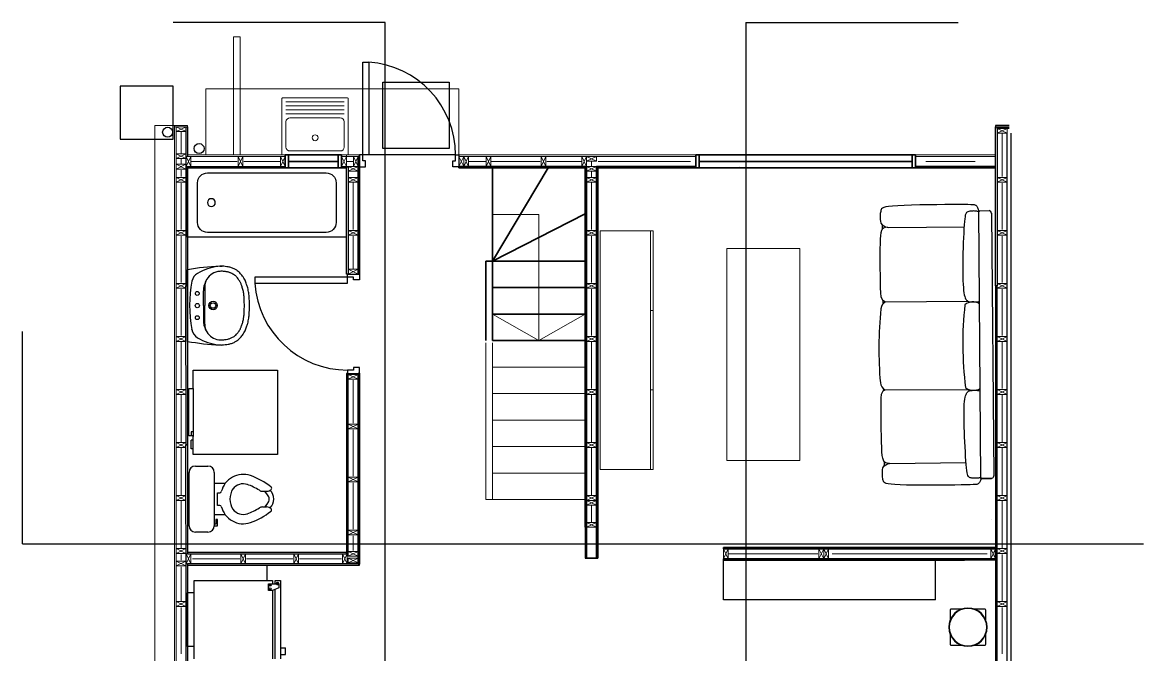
# Model space of a CAD drawing. Header units: millimetres. Extents: x 2289.8 to 2339.2, y 1976.9 to 1997.5.
# Drawn here: x 2308.7 to 2317.16, y 1981.36 to 1986.13 of the extents above; entities that cross this region are included whole.
import ezdxf

# ---------------------------------------------------------------- set-up
doc = ezdxf.new("R2010")
doc.units = ezdxf.units.MM
doc.linetypes.add('CENTER', pattern=[2, 1.25, -0.25, 0.25, -0.25])
for name, color, linetype, lineweight in [('A-ANNO-NOTE', 7, 'Continuous', 35), ('A-DETL-MBND', 3, 'Continuous', 18), ('A-DETL-MCUT', 4, 'Continuous', 25), ('A-DOOR-FULL', 4, 'Continuous', 25), ('A-ELEV-IDEN', 3, 'Continuous', 18), ('A-ELEV-MBE1', 7, 'Continuous', 35), ('A-ELEV-MBE2', 4, 'Continuous', 25), ('A-FURN', 8, 'Continuous', 18), ('A-SECT-MCUT', 7, 'Continuous', 35), ('A-WALL-PATT', 8, 'Continuous', 18), ('A-WALL-STUD', 3, 'Continuous', 18), ('arredi', 175, 'Continuous', 20)]:
    doc.layers.add(name, color=color, linetype=linetype, lineweight=lineweight)
for name, color, linetype in [('arredi_cucina', 252, 'Continuous'), ('Arredo', 7, 'Continuous'), ('lavatrice', 251, 'Continuous'), ('OR-SN', 7, 'Continuous'), ('SANIT', 175, 'Continuous'), ('SEZIONI', 102, 'Continuous'), ('sezioni piano terra', 21, 'Continuous')]:
    doc.layers.add(name, color=color, linetype=linetype)
doc.layers.add('IKE140040-T1', color=7, linetype='Continuous', true_color=0xf9f5dc)
doc.layers.add('IKE140040-T2', color=7, linetype='Continuous', true_color=0x959595)
doc.styles.add('ARCH', font='txt')

# ---------------------------------------------------------------- blocks, each defined once
blk = doc.blocks.new('15PTOI06')
for p, q in [((0, -8.5), (0, 8.5)), ((2, 10.5), (6, 10.5)), ((8, 8.5), (8, -8.5)), ((11.5, 5), (8, 5)), ((9, 2), (9.765178, 2)), ((9, -2), (9, 2)), ((23.431562, 2.5), (24.727861, 2.5)), ((24.931034, 1.327586), (24.062054, 2.5)), ((9.765178, -2), (9, -2)), ((23.431562, -2.5), (24.690476, -2.5)), ((24.931034, -1.327586), (24.062054, -2.5)), ((11.5, -5), (8, -5)), ((9, -6.5), (8.5, -6.5)), ((8.5, -6.5), (8.5, -8)), ((9, -8.5), (9, -6.5)), ((6, -10.5), (2, -10.5)), ((8.5, -8), (8, -8)), ((8, -8.5), (9, -8.5))]:
    blk.add_line(p, q)
for centre, radius, start, end in [((2, 8.5), 2, 90, 180), ((6, 8.5), 2, 0, 90), ((17.25, 0.65), 7.210062, 71.816347, 166.116636), ((12, -13.75), 22.534695, 51.265418, 70.559965), ((17.25, 0.65), 4.210062, 71.816347, 142.891702), ((12, -13.75), 19.534695, 57.937508, 70.559965), ((25.787408, 3.438228), 0.5, 314.939898, 51.265418), ((9.765178, 2.5), 0.5, 270, 346.116636), ((19.118098, 0), 6.118098, 147.797266, 212.202734), ((23.431562, 4.5), 2, 237.937508, 270), ((24.727861, 4.5), 2, 270, 314.939898), ((23.666667, 0), 1.833333, 313.602819, 46.397181), ((23.166667, 0), 3.833333, 313.602819, 46.397181), ((9.765178, -2.5), 0.5, 13.883364, 90), ((17.25, -0.65), 7.210062, 193.883364, 288.183653), ((17.25, -0.65), 4.210062, 217.108298, 288.183653), ((12, 13.75), 19.534695, 289.440035, 302.062492), ((23.431562, -4.5), 2, 90, 122.062492), ((24.690476, -4.5), 2, 44.162471, 90), ((25.766527, -3.454957), 0.5, 308.665009, 44.162471), ((12, 13.75), 22.534695, 289.440035, 308.665009), ((2, -8.5), 2, 180, 270), ((6, -8.5), 2, 270, 0)]:
    blk.add_arc(centre, radius, start, end)
at = {"style": 'ARCH'}
for tag, p, flags in [('ITEM', (0, -19.5), 3), ('ROOM_NUMBER', (0, -28.5), 1)]:
    blk.add_attdef(tag, p, '', height=6, dxfattribs=dict(at, flags=flags))
blk = doc.blocks.new('GARDAS4')
at = {"color": 7}
for p, q in [((-0.295, -0.005), (0.295, -0.004999)), ((-0.152201, -0.147001), (0, -0.147001)), ((0, -0.135001), (-0.12296, -0.135001)), ((0, -0.135001), (0.122961, -0.135001)), ((0.152202, -0.147001), (0, -0.147001)), ((-0.325, -0.270001), (-0.325005, -0.271668)), ((0.282628, -0.293776), (0.281999, -0.269737)), ((0.325, -0.270001), (0.32506, -0.289386)), ((-0.32506, -0.289364), (-0.32506, -0.289386))]:
    blk.add_line(p, q, dxfattribs=at)
for points in [[(-0.325, -0.270001, 0.008369), (-0.325278, -0.28406, 0.022086), (-0.32506, -0.289386, 0.020366), (-0.318607, -0.340333, 0.038106), (-0.312, -0.367001, 0.019209), (-0.306278, -0.382319, 0.023244), (-0.300492, -0.394534, 0.033606), (-0.287579, -0.415314, 0.042546), (-0.275, -0.430001, 0.013962), (-0.263181, -0.441002, 0.013132), (-0.25, -0.452001, 0.011277), (-0.236099, -0.462493, 0.014658), (-0.225, -0.470001, 0.03774), (-0.208653, -0.478719, 0.019306), (-0.175, -0.492001, 0.016072), (-0.147195, -0.500759, 0.020549), (-0.125, -0.506001, 0.025272), (-0.083561, -0.511853, 0.018029), (-0.025, -0.515001, 0.004412), (0, -0.515221, 0.004412), (0.025, -0.515001, 0.018029), (0.083561, -0.511853, 0.025272), (0.125, -0.506001, 0.020549), (0.147195, -0.500759, 0.016072), (0.175, -0.492001, 0.019306), (0.208653, -0.478719, 0.03774), (0.225, -0.470001, 0.014658), (0.2361, -0.462493, 0.011277), (0.25, -0.452001, 0.013132), (0.263181, -0.441002, 0.013962), (0.275, -0.430001, 0.042546), (0.287587, -0.415306, 0.033639), (0.300493, -0.394534, 0.023211), (0.306323, -0.382224, 0.019455), (0.312, -0.367001, 0.037722), (0.318436, -0.341, 0.019629), (0.325, -0.290001, 0.02219), (0.325246, -0.28446, 0.008507), (0.325, -0.27)], [(-0.281998, -0.269737, 0.020865), (-0.282472, -0.294828, 0.028997), (-0.281013, -0.312834, 0.00357), (-0.278005, -0.333299, 0.021054), (-0.277324, -0.336741, 0.034401), (-0.273427, -0.349075, 0.02016), (-0.264531, -0.369256, 0.016622), (-0.256813, -0.38377, 0.027743), (-0.251435, -0.392026, 0.033205), (-0.242849, -0.402234, 0.025549), (-0.230218, -0.414096, 0.012194), (-0.218637, -0.423434, 0.017693), (-0.210284, -0.429382, 0.017573), (-0.196578, -0.437753, 0.026055), (-0.186873, -0.442573, 0.00897), (-0.177571, -0.446408, 0.008422), (-0.167527, -0.450145, 0.007267), (-0.152331, -0.455262, 0.008165), (-0.138673, -0.459397, 0.012507), (-0.122289, -0.463626, 0.015115), (-0.108559, -0.466372, 0.008456), (-0.094586, -0.468488, 0.010855), (-0.083645, -0.469714, 0.003365), (-0.06823, -0.470999, 0.0066), (-0.06036, -0.471498, 0.001256), (-0.046541, -0.472155, 0.001659), (-0.036074, -0.472592, 0.00094), (-0.031023, -0.472776, 0.000638), (-0.023582, -0.473025, 0.00802), (0, -0.473403, 0.00802), (0.023582, -0.473025, 0.000638), (0.031024, -0.472776, 0.00094), (0.036074, -0.472592, 0.001659), (0.045501, -0.472199, 0.001052), (0.06036, -0.471498, 0.006804), (0.067281, -0.471062, 0.002873), (0.083646, -0.469714, 0.014633), (0.099703, -0.467823, 0.013827), (0.116555, -0.464859, 0.014302), (0.131759, -0.461292, 0.011757), (0.150002, -0.455997, 0.005651), (0.161765, -0.452134, 0.005695), (0.173347, -0.448037, 0.013254), (0.184105, -0.443767, 0.013788), (0.19421, -0.439108, 0.030435), (0.201599, -0.434873, 0.011762), (0.219712, -0.422354, 0.019328), (0.236356, -0.40925, 0.038039), (0.244004, -0.401659, 0.031954), (0.250748, -0.392774, 0.01913), (0.260433, -0.376873, 0.008921), (0.267682, -0.363314, 0.017685), (0.270971, -0.356288, 0.023958), (0.275214, -0.344824, 0.029115), (0.277688, -0.335072, 0.010429), (0.279638, -0.323664, 0.011056), (0.281013, -0.312834, 0.003678), (0.281172, -0.311198, 0.000554), (0.282136, -0.30033, 0.02295), (0.282669, -0.287459, 0.016667), (0.281999, -0.269737)]]:
    blk.add_lwpolyline(points, format="xyb", dxfattribs=at)
for centre, radius in [((-0.1, -0.085), 0.016), ((0, -0.085), 0.0175), ((0.1, -0.085), 0.016), ((0, -0.215), 0.035), ((0, -0.215), 0.0225)]:
    blk.add_circle(centre, radius, dxfattribs=at)
for centre, radius, start, end in [((1.672884, -0.361978), 2, 169.718214, 177.364097), ((0.143877, -0.323251), 0.472481, 150.120581, 172.548759), ((-0.179093, -0.13769), 0.1, 100.103345, 150.120584), ((-0.345746, 0.797578), 0.85, 280.103057, 280.50694), ((-0.000346, -1.121566), 1.1, 79.413077, 100.279353), ((0.179093, -0.13769), 0.1, 29.879418, 76.902587), ((-0.143876, -0.323251), 0.472481, 8.500137, 29.879421), ((-1.672884, -0.361978), 2, 2.635905, 10.281788), ((-0.152201, -0.277001), 0.13, 119.631749, 173.654639), ((-0.114671, -0.324425), 0.19, 97.941313, 122.399413), ((-0.152201, -0.277001), 0.13, 90.000001, 119.631749), ((-0.12296, -0.265001), 0.13, 90.000001, 97.941316), ((0.122961, -0.265001), 0.13, 82.058686, 90.000001), ((0.114672, -0.324425), 0.19, 57.600589, 82.05869), ((0.152202, -0.277001), 0.13, 60.368253, 90.000001), ((0.152202, -0.277001), 0.13, 3.20319, 60.368253), ((-0.002535, -0.287947), 0.280016, 174.813416, 181.950575), ((-0.152201, -0.277001), 0.13, 173.654639, 176.796812)]:
    blk.add_arc(centre, radius, start, end, dxfattribs=at)
blk = doc.blocks.new('SN15')
at = {"layer": 'OR-SN'}
blk.add_lwpolyline([(-1.6, 0), (-1.6, -0.7), (0, -0.7), (0, 0)], close=True, dxfattribs=at)
blk.add_lwpolyline([(-0.1, -0.15, 0.414214), (-0.2, -0.05), (-1.4, -0.05, 0.414214), (-1.5, -0.15), (-1.5, -0.55, 0.414214), (-1.4, -0.65), (-0.2, -0.65, 0.414214), (-0.1, -0.55)], format="xyb", close=True, dxfattribs=at)
blk.add_circle((-0.24, -0.35), 0.04, dxfattribs=at)
blk = doc.blocks.new('A$C575A698E')
at = {"color": 7}
for p, q in [((-93.32, 33.13), (-93.41, 89.99)), ((-37.41, 30.15), (-37.41, 92.18)), ((28.98, 29.28), (29.29, 92.5)), ((84.64, 32.14), (84.47, 89.99)), ((-95.51, 28.14), (-92.02, 28.14)), ((-38.59, 28.14), (-35.67, 28.14)), ((28.15, 28.14), (29.65, 28.14)), ((83.07, 28.14), (86.56, 28.14))]:
    blk.add_line(p, q, dxfattribs=at)
for points in [[(-103.32, 110.7, 0.351951), (-105.5, 109.06)], [(94.38, 110.7, -0.351951), (96.56, 109.06)]]:
    blk.add_lwpolyline(points, format="xyb", dxfattribs=at)
for points in [[(-103.46, 110.7), (94.51, 110.7)], [(96.56, 109.06), (96.56, 101.09), (-105.5, 101.09)], [(-105.5, 101.87), (-105.5, 109.06)], [(96.56, 101.87), (96.56, 109.06)], [(-105.5, 101.09), (-106.29, 100.87), (-106.97, 100.64), (-107.56, 100.42), (-108.05, 100.2), (-108.47, 99.97), (-108.82, 99.74), (-109.11, 99.5), (-109.36, 99.26), (-109.56, 98.98), (-109.73, 98.57), (-109.87, 97.9), (-109.98, 96.83), (-110.07, 95.25), (-110.14, 93.02), (-110.2, 90.01), (-110.24, 86.11), (-110.27, 81.24), (-110.28, 75.6), (-110.28, 69.45), (-110.25, 63.05), (-110.19, 56.65), (-110.1, 50.51), (-109.97, 44.89), (-109.79, 40.05), (-109.56, 36.17), (-109.28, 33.21), (-108.95, 31.03), (-108.55, 29.49), (-108.1, 28.48), (-107.58, 27.87), (-106.99, 27.53), (-106.33, 27.32), (-105.61, 27.15), (-104.8, 27), (-103.92, 26.87), (-102.96, 26.78), (-101.91, 26.73), (-100.76, 26.73), (-99.53, 26.78), (-98.2, 26.9), (-96.78, 27.2), (-95.34, 28.26), (-93.95, 30.79), (-93.32, 33.13)], [(-104.65, 101.09), (-104.67, 101.06), (-104.72, 100.95), (-104.79, 100.78), (-104.88, 100.52), (-104.98, 100.19), (-105.08, 99.79), (-105.17, 99.3), (-105.24, 98.72), (-105.29, 98.07), (-105.31, 97.35), (-105.3, 96.59), (-105.27, 95.81), (-105.2, 95.04), (-105.1, 94.29), (-104.97, 93.59), (-104.8, 92.97), (-104.59, 92.43), (-104.28, 91.98), (-103.82, 91.6), (-103.16, 91.27), (-102.24, 90.99), (-101, 90.75), (-99.39, 90.52), (-97.36, 90.31), (-94.86, 90.1), (-91.96, 89.89), (-88.72, 89.68), (-85.21, 89.48), (-81.51, 89.3), (-77.69, 89.14), (-73.82, 88.99), (-69.97, 88.88), (-66.22, 88.79), (-62.59, 88.73), (-59.13, 88.71), (-55.86, 88.73), (-52.82, 88.78), (-50.04, 88.88), (-47.56, 89.02), (-45.4, 89.21), (-43.59, 89.45), (-42.1, 89.72), (-40.89, 90.03), (-39.93, 90.36), (-39.18, 90.7), (-38.61, 91.05), (-38.16, 91.39), (-37.82, 91.71), (-37.54, 92.01), (-37.32, 92.31), (-37.14, 92.62), (-37, 92.95), (-36.89, 93.34), (-36.82, 93.79), (-36.76, 94.32), (-36.72, 94.95), (-36.69, 95.7), (-36.67, 96.52), (-36.68, 97.4), (-36.71, 98.27), (-36.77, 99.11), (-36.88, 99.88), (-37.03, 100.54), (-37.23, 101.05)], [(95.71, 101.09), (95.73, 101.06), (95.78, 100.95), (95.85, 100.78), (95.94, 100.52), (96.04, 100.19), (96.13, 99.79), (96.22, 99.3), (96.29, 98.72), (96.34, 98.07), (96.36, 97.35), (96.36, 96.59), (96.32, 95.81), (96.26, 95.04), (96.16, 94.29), (96.03, 93.59), (95.86, 92.97), (95.64, 92.43), (95.33, 91.98), (94.88, 91.6), (94.21, 91.27), (93.29, 90.99), (92.06, 90.75), (90.45, 90.52), (88.41, 90.31), (85.92, 90.1), (83.02, 89.89), (79.79, 89.68), (76.31, 89.48), (72.65, 89.3), (68.9, 89.14), (65.12, 88.99), (61.4, 88.88), (57.8, 88.79), (54.35, 88.73), (51.08, 88.71), (48.02, 88.73), (45.19, 88.78), (42.6, 88.88), (40.3, 89.02), (38.29, 89.21), (36.6, 89.45), (35.2, 89.72), (34.06, 90.03), (33.15, 90.36), (32.43, 90.7), (31.86, 91.05), (31.43, 91.39), (31.08, 91.71), (30.81, 92.01), (30.58, 92.31), (30.4, 92.62), (30.26, 92.95), (30.16, 93.34), (30.08, 93.79), (30.02, 94.32), (29.98, 94.95), (29.95, 95.7), (29.94, 96.52), (29.94, 97.4), (29.97, 98.27), (30.04, 99.11), (30.14, 99.88), (30.29, 100.54), (30.49, 101.05)], [(96.56, 101.09), (97.35, 100.87), (98.03, 100.64), (98.61, 100.42), (99.11, 100.2), (99.53, 99.97), (99.88, 99.74), (100.17, 99.5), (100.41, 99.26), (100.62, 98.98), (100.79, 98.57), (100.93, 97.9), (101.04, 96.83), (101.13, 95.25), (101.2, 93.02), (101.25, 90.01), (101.29, 86.11), (101.32, 81.24), (101.34, 75.6), (101.33, 69.45), (101.31, 63.05), (101.25, 56.65), (101.16, 50.51), (101.03, 44.89), (100.85, 40.05), (100.62, 36.17), (100.34, 33.21), (100, 31.03), (99.61, 29.49), (99.15, 28.48), (98.63, 27.87), (98.05, 27.53), (97.39, 27.32), (96.66, 27.15), (95.86, 27), (94.98, 26.87), (94.01, 26.78), (92.96, 26.73), (91.82, 26.73), (90.59, 26.78), (89.25, 26.9), (87.83, 27.2), (86.39, 28.26), (85, 30.79), (84.64, 32.14)], [(-93.58, 32.14), (-93.4, 30.51), (-92.97, 29.24), (-92.24, 28.28), (-91.12, 27.57), (-89.55, 27.09), (-87.45, 26.76), (-84.75, 26.56), (-81.37, 26.44), (-77.29, 26.34), (-72.65, 26.28), (-67.66, 26.24), (-62.51, 26.22), (-57.39, 26.24), (-52.5, 26.28), (-48.04, 26.34), (-44.19, 26.44), (-41.11, 26.7), (-38.77, 27.84), (-37.41, 30.15)], [(84.64, 32.14), (84.45, 30.51), (84.03, 29.24), (83.29, 28.28), (82.18, 27.57), (80.6, 27.09), (78.5, 26.76), (75.8, 26.56), (72.42, 26.44), (68.34, 26.34), (63.71, 26.28), (58.72, 26.24), (53.57, 26.22), (48.45, 26.24), (43.56, 26.28), (39.09, 26.34), (35.25, 26.44), (32.17, 26.7), (29.82, 27.84), (28.98, 29.28)]]:
    blk.add_lwpolyline(points, dxfattribs=at)
for centre, radius, start, end in [((-104.62, 101.98), 0.889, 187.3549, 267.89221), ((95.67, 101.98), 0.889, 272.10779, 352.6451), ((-26.9, 96.1), 9.81, 149.39225, 218.05747), ((20.17, 96.1), 9.81, 321.94253, 30.60775), ((-3.37, 355.74), 267.51, 263.28962, 276.71038), ((-31.26, 33.72), 7.11, 210.19066, 262.55917), ((0.41, 325.75), 300.86, 263.77992, 274.44883), ((22.83, 32.86), 7.11, 277.44083, 329.80934)]:
    blk.add_arc(centre, radius, start, end, dxfattribs=at)

msp = doc.modelspace()

# ---------------------------------------------------------------- linework, layer by layer
for p, q in [((2313.9915, 1981.7711), (2313.9915, 1982.0711)), ((2315.5915, 1981.7711), (2315.5915, 1982.0712)), ((2316.0442, 1982.0711), (2316.0442, 1981.7711)), ((2315.5915, 1981.7711), (2313.9915, 1981.7711))]:
    msp.add_line(p, q)
at = {"layer": 'A-ANNO-NOTE'}
for p, q in [((2313.8094, 1985.1275), (2315.4155, 1985.1275)), ((2313.0342, 1985.0415), (2313.7845, 1985.0415)), ((2313.0342, 1985.0314), (2313.7833, 1985.0301)), ((2313.4568, 1985.0415), (2313.7833, 1985.0415)), ((2314.1097, 1985.0415), (2314.1097, 1985.0415)), ((2315.4405, 1985.0295), (2316.0442, 1985.0295)), ((2315.4412, 1985.0415), (2316.0442, 1985.0415)), ((2316.0442, 1982.0711), (2316.0442, 1982.1663)), ((2312.949, 1982.0868), (2313.0442, 1982.0868)), ((2316.0442, 1982.0711), (2316.0442, 1982.0711)), ((2316.0442, 1982.0711), (2316.0442, 1982.0711))]:
    msp.add_line(p, q, dxfattribs=at)
at = {"layer": 'A-DETL-MBND'}
for p, q in [((2309.8513, 1985.3395), (2309.8513, 1985.3505)), ((2315.4405, 1985.1275), (2316.0442, 1985.1275)), ((2315.4405, 1985.1165), (2316.0442, 1985.1165))]:
    msp.add_line(p, q, dxfattribs=at)
for points in [[(2309.8513, 1985.3505), (2309.9492, 1985.3505), (2309.9492, 1985.3395), (2309.8513, 1985.3395)], [(2309.8513, 1981.7395), (2309.8513, 1985.3395), (2309.8623, 1985.3395), (2309.8623, 1981.7395)], [(2310.6863, 1985.1165), (2309.9492, 1985.1165), (2309.9492, 1985.1275), (2310.6863, 1985.1275)], [(2311.1113, 1985.1275), (2311.1492, 1985.1275), (2311.1492, 1985.1165), (2311.1113, 1985.1165)], [(2311.2463, 1985.1275), (2311.2463, 1985.1165), (2311.1492, 1985.1165), (2311.1492, 1985.1275), (2311.2463, 1985.1275)], [(2309.8623, 1981.7645), (2309.8623, 1977.8395), (2309.8513, 1977.8395), (2309.8513, 1981.7395)]]:
    msp.add_lwpolyline(points, dxfattribs=at)
msp.add_lwpolyline([(2313.7844, 1985.1275), (2313.7844, 1985.1165), (2311.9963, 1985.1165), (2311.9963, 1985.1275)], close=True, dxfattribs=at)
at = {"layer": 'A-DETL-MCUT'}
for p, q in [((2309.9373, 1981.7395), (2309.9372, 1982.9395)), ((2309.9372, 1982.9395), (2309.9492, 1982.9395)), ((2309.9492, 1982.9395), (2309.9492, 1982.1175)), ((2309.9492, 1982.0425), (2309.9492, 1980.8895))]:
    msp.add_line(p, q, dxfattribs=at)
for points in [[(2309.9492, 1985.0366), (2309.9493, 1984.1395), (2309.9373, 1984.1395), (2309.9373, 1985.3395), (2309.9492, 1985.3395), (2309.9492, 1985.1165)], [(2316.1463, 1985.3506), (2316.0442, 1985.3506), (2316.0442, 1985.3396), (2316.1463, 1985.3396)], [(2316.1463, 1985.3275), (2316.0562, 1985.3275), (2316.0562, 1985.3395), (2316.1463, 1985.3395)], [(2310.6863, 1985.0295), (2309.9492, 1985.0295), (2309.9492, 1985.0415), (2310.6863, 1985.0415)], [(2311.1113, 1985.0415), (2311.1492, 1985.0415), (2311.1492, 1985.0295), (2311.1113, 1985.0295)], [(2309.9492, 1980.8895), (2309.9492, 1980.5395), (2309.9373, 1980.5395), (2309.9373, 1981.7645)]]:
    msp.add_lwpolyline(points, dxfattribs=at)
for points in [[(2316.0442, 1984.1395), (2316.0442, 1985.3395), (2316.0562, 1985.3395), (2316.0562, 1984.1395)], [(2311.1613, 1985.0415), (2311.1613, 1984.2295), (2311.1492, 1984.2295), (2311.1492, 1985.0415)], [(2309.9373, 1982.9395), (2309.9372, 1984.1395), (2309.9492, 1984.1395), (2309.9492, 1982.9395)], [(2316.0562, 1982.9395), (2316.0562, 1984.1395), (2316.0442, 1984.1395), (2316.0442, 1982.9395)], [(2311.1613, 1983.4795), (2311.147, 1983.4795), (2311.147, 1982.1175), (2311.1613, 1982.1175)], [(2316.0562, 1981.7395), (2316.0562, 1982.9395), (2316.0442, 1982.9395), (2316.0442, 1981.7395)], [(2311.147, 1982.1175), (2311.147, 1982.1295), (2309.9492, 1982.1295), (2309.9492, 1982.1175)], [(2311.2462, 1982.0325), (2311.2462, 1982.0425), (2309.9492, 1982.0425), (2309.9492, 1982.0325)], [(2316.0562, 1980.5395), (2316.0562, 1981.7395), (2316.0442, 1981.7395), (2316.0442, 1980.5395)]]:
    msp.add_lwpolyline(points, close=True, dxfattribs=at)
at = {"layer": 'A-DOOR-FULL'}
for points in [[(2311.3163, 1985.8275), (2311.3163, 1985.1275), (2311.2713, 1985.1275), (2311.2713, 1985.8275), (2311.3163, 1985.8275)], [(2311.2713, 1985.1275), (2311.2463, 1985.1275), (2311.2463, 1985.0375), (2311.2913, 1985.0375), (2311.2913, 1985.0825), (2311.2713, 1985.0825), (2311.2713, 1985.1275)], [(2311.9713, 1985.1275), (2311.9963, 1985.1275), (2311.9963, 1985.0375), (2311.9513, 1985.0375), (2311.9513, 1985.0825), (2311.9713, 1985.0825), (2311.9713, 1985.1275)]]:
    msp.add_lwpolyline(points, dxfattribs=at)
at = {"layer": 'A-DOOR-FULL', "linetype": 'CENTER'}
for points in [[(2310.4563, 1984.1595), (2311.1563, 1984.1595), (2311.1563, 1984.2045), (2310.4563, 1984.2045), (2310.4563, 1984.1595)], [(2311.1563, 1984.2045), (2311.1563, 1984.2295), (2311.2463, 1984.2295), (2311.2463, 1984.1845), (2311.2013, 1984.1845), (2311.2013, 1984.2045), (2311.1563, 1984.2045)], [(2311.1563, 1983.5045), (2311.1563, 1983.4795), (2311.2463, 1983.4795), (2311.2463, 1983.5245), (2311.2013, 1983.5245), (2311.2013, 1983.5045), (2311.1563, 1983.5045)]]:
    msp.add_lwpolyline(points, dxfattribs=at)
for centre, start, end in [((2311.2686, 1985.1264), 0.08643, 86.10934), ((2311.1573, 1984.2072), 183.89066, 269.91357)]:
    msp.add_arc(centre, 0.7027, start, end, dxfattribs=at)
at = {"layer": 'A-ELEV-IDEN'}
for p, q in [((2312.1992, 1983.7104), (2312.1992, 1982.5275)), ((2312.2492, 1983.7097), (2312.2492, 1982.5275)), ((2312.2492, 1982.7275), (2312.9492, 1982.7275)), ((2312.1992, 1982.5275), (2312.9492, 1982.5275))]:
    msp.add_line(p, q, dxfattribs=at)
for points in [[(2310.2949, 1985.1275), (2310.2949, 1986.0181), (2310.3449, 1986.0181), (2310.3449, 1985.1275)], [(2311.9963, 1985.1275), (2311.9963, 1985.6275), (2310.0878, 1985.6275), (2310.0878, 1985.1275)], [(2309.8513, 1985.3505), (2309.7032, 1985.3505), (2309.7032, 1977.8285), (2309.8513, 1977.8285)], [(2312.5992, 1983.7275), (2312.5992, 1984.6775), (2312.2492, 1984.6795)], [(2312.9492, 1983.9275), (2312.5992, 1983.7275), (2312.2492, 1983.9275)], [(2312.2492, 1983.5275), (2312.9492, 1983.5275)], [(2312.2492, 1983.3275), (2312.9492, 1983.3275)], [(2312.2492, 1983.1275), (2312.9492, 1983.1275)], [(2312.2492, 1982.9275), (2312.9492, 1982.9275)]]:
    msp.add_lwpolyline(points, dxfattribs=at)
at = {"layer": 'A-ELEV-MBE1'}
for p, q in [((2310.7113, 1985.1275), (2311.0863, 1985.1275)), ((2310.7113, 1985.0785), (2311.0863, 1985.0785)), ((2310.7113, 1985.0295), (2311.0863, 1985.0295)), ((2313.8094, 1985.0785), (2315.4155, 1985.0785)), ((2313.8095, 1985.0295), (2315.4405, 1985.0295)), ((2312.1992, 1984.3275), (2312.1992, 1983.7275)), ((2312.2492, 1984.3275), (2312.2492, 1983.7275))]:
    msp.add_line(p, q, dxfattribs=at)
for points in [[(2310.6863, 1985.1275), (2310.7113, 1985.1275), (2310.7113, 1985.0295), (2310.6863, 1985.0295)], [(2311.0863, 1985.1275), (2311.1113, 1985.1275), (2311.1113, 1985.0295), (2311.0863, 1985.0295)], [(2313.7844, 1985.1275), (2313.8094, 1985.1275), (2313.8095, 1985.0295), (2313.7845, 1985.0295)], [(2315.4155, 1985.1275), (2315.4405, 1985.1275), (2315.4405, 1985.0295), (2315.4155, 1985.0295)]]:
    msp.add_lwpolyline(points, close=True, dxfattribs=at)
for points in [[(2312.2492, 1984.3275), (2312.2492, 1985.0315)], [(2312.2492, 1984.3275), (2312.6686, 1985.0315)], [(2312.2492, 1984.3275), (2312.9492, 1984.6827)], [(2312.2492, 1984.3275), (2312.1992, 1984.3275)], [(2312.2492, 1984.3275), (2312.9492, 1984.3275)], [(2312.2492, 1984.1275), (2312.9492, 1984.1275)], [(2312.2492, 1983.9275), (2312.9492, 1983.9275)], [(2312.2492, 1983.7275), (2312.9492, 1983.7275)]]:
    msp.add_lwpolyline(points, dxfattribs=at)
at = {"layer": 'A-ELEV-MBE2'}
for p, q in [((2316.1313, 1977.8875), (2316.1312, 1985.2915)), ((2316.1613, 1977.8875), (2316.1613, 1985.2915)), ((2316.1613, 1977.8875), (2316.1613, 1985.2915)), ((2311.9713, 1985.1275), (2311.2713, 1985.1275))]:
    msp.add_line(p, q, dxfattribs=at)
at = {"layer": 'A-ELEV-MBE2', "ltscale": 0.05}
msp.add_lwpolyline([(2309.4405, 1985.2478), (2309.8405, 1985.2478), (2309.8405, 1985.6478), (2309.4405, 1985.6478)], close=True, dxfattribs=at)
at = {"layer": 'A-ELEV-MBE2'}
msp.add_lwpolyline([(2311.4231, 1985.6775), (2311.9231, 1985.6775), (2311.9231, 1985.1775), (2311.4231, 1985.1775), (2311.4231, 1985.6775)], dxfattribs=at)
at = {"layer": 'A-ELEV-MBE2', "ltscale": 0.05}
for centre in [(2309.7985, 1985.2994), (2310.0361, 1985.176)]:
    msp.add_circle(centre, 0.0375, dxfattribs=at)
at = {"layer": 'A-FURN', "ltscale": 0.25}
for p, q in [((2310.6613, 1985.5525), (2310.6613, 1985.1325)), ((2311.1563, 1985.5575), (2310.6663, 1985.5575)), ((2311.1613, 1985.1325), (2311.1613, 1985.5525)), ((2311.1313, 1985.5275), (2310.6913, 1985.5275)), ((2311.1313, 1985.4975), (2310.6913, 1985.4975)), ((2311.1313, 1985.4675), (2310.6913, 1985.4675)), ((2311.1313, 1985.4375), (2310.6913, 1985.4375)), ((2310.6913, 1985.3775), (2310.6913, 1985.1875)), ((2311.1013, 1985.4075), (2310.7213, 1985.4075)), ((2311.1313, 1985.1875), (2311.1313, 1985.3775)), ((2310.6663, 1985.1275), (2311.1563, 1985.1275)), ((2310.7213, 1985.1575), (2311.1013, 1985.1575))]:
    msp.add_line(p, q, dxfattribs=at)
at = {"layer": 'A-FURN'}
for p, q in [((2312.9492, 1983.4195), (2312.949, 1982.0868)), ((2314.7115, 1982.0713), (2316.0442, 1982.0711)), ((2309.9492, 1981.4255), (2309.9492, 1980.8255))]:
    msp.add_line(p, q, dxfattribs=at)
at = {"layer": 'A-FURN', "ltscale": 0.25}
msp.add_circle((2310.9113, 1985.2575), 0.0224, dxfattribs=at)
for centre, radius, start, end in [((2310.6663, 1985.5525), 0.005, 90, 180), ((2311.1563, 1985.5525), 0.005, 0, 90), ((2310.7213, 1985.3775), 0.03, 90, 180), ((2311.1013, 1985.3775), 0.03, 0, 90), ((2310.6663, 1985.1325), 0.005, 180, 270), ((2310.7213, 1985.1875), 0.03, 180, 270), ((2311.1013, 1985.1875), 0.03, 270, 0), ((2311.1563, 1985.1325), 0.005, 270, 0)]:
    msp.add_arc(centre, radius, start, end, dxfattribs=at)
at = {"layer": 'A-SECT-MCUT'}
for points in [[(2311.2463, 1985.1165), (2311.2363, 1985.1165), (2311.2363, 1984.2295), (2311.2463, 1984.2295)], [(2311.9963, 1985.0415), (2312.9592, 1985.0415), (2312.9592, 1985.0315), (2311.9963, 1985.0315)], [(2312.9592, 1985.0315), (2312.9592, 1984.1395), (2312.9492, 1984.1395), (2312.9492, 1985.0315)], [(2313.0442, 1985.0415), (2313.0442, 1984.1395), (2313.0342, 1984.1395), (2313.0342, 1985.0415)], [(2312.9592, 1984.1395), (2312.9592, 1982.9395), (2312.9492, 1982.9395), (2312.9492, 1984.1395)], [(2313.0442, 1984.1395), (2313.0442, 1982.9395), (2313.0342, 1982.9395), (2313.0342, 1984.1395)], [(2311.2363, 1982.0425), (2311.2462, 1982.0425), (2311.2463, 1983.4795), (2311.2363, 1983.4795)], [(2313.9915, 1982.1663), (2315.1915, 1982.1663), (2315.1915, 1982.1563), (2313.9915, 1982.1563)], [(2313.9915, 1982.0813), (2315.1915, 1982.0813), (2315.1915, 1982.0713), (2313.9915, 1982.0713)]]:
    msp.add_lwpolyline(points, close=True, dxfattribs=at)
for points in [[(2312.9492, 1982.3195), (2312.9492, 1982.9395), (2312.9592, 1982.9395), (2312.9592, 1982.0868)], [(2313.0342, 1982.0868), (2313.0342, 1982.9395), (2313.0442, 1982.9395), (2313.0442, 1982.0868)], [(2316.0442, 1982.1563), (2315.1915, 1982.1563), (2315.1915, 1982.1663), (2316.0442, 1982.1663)], [(2315.8115, 1982.0713), (2315.1915, 1982.0713), (2315.1915, 1982.0813), (2316.0442, 1982.0813)]]:
    msp.add_lwpolyline(points, dxfattribs=at)
at = {"layer": 'A-WALL-PATT', "ltscale": 0.1}
for p, q in [((2309.8997, 1985.137), (2309.8997, 1985.3035)), ((2316.0937, 1985.2915), (2316.0938, 1984.9645)), ((2309.8997, 1985.057), (2309.8997, 1985.101)), ((2310.3242, 1985.079), (2309.9733, 1985.079)), ((2310.6503, 1985.079), (2310.3742, 1985.079)), ((2311.1473, 1985.079), (2311.2003, 1985.079)), ((2312.2013, 1985.079), (2312.0683, 1985.079)), ((2312.2373, 1985.079), (2312.6092, 1985.079)), ((2312.6592, 1985.079), (2312.9232, 1985.079)), ((2312.9967, 1985.0415), (2312.9967, 1985.0805)), ((2313.0458, 1985.079), (2313.742, 1985.079)), ((2315.5185, 1985.079), (2315.8905, 1985.079)), ((2309.8997, 1984.9645), (2309.8997, 1985.014)), ((2312.9967, 1985.0055), (2312.9967, 1984.9575)), ((2309.8997, 1984.5645), (2309.8997, 1984.9145)), ((2311.1988, 1984.5645), (2311.1988, 1984.9215)), ((2312.9967, 1984.9215), (2312.9967, 1984.5645)), ((2316.0938, 1984.9145), (2316.0938, 1984.5645)), ((2309.8997, 1984.1645), (2309.8997, 1984.5145)), ((2311.1988, 1984.2655), (2311.1988, 1984.5145)), ((2312.9967, 1984.5145), (2312.9967, 1984.1645)), ((2316.0938, 1984.5145), (2316.0937, 1984.1645)), ((2309.8997, 1983.7645), (2309.8997, 1984.1145)), ((2312.9967, 1984.1145), (2312.9967, 1983.7645)), ((2316.0937, 1984.1145), (2316.0937, 1983.7645)), ((2309.8997, 1983.3645), (2309.8997, 1983.7145)), ((2312.9967, 1983.7145), (2312.9967, 1983.3645)), ((2316.0937, 1983.7145), (2316.0937, 1983.3645)), ((2311.1988, 1983.1045), (2311.1988, 1983.4295)), ((2309.8997, 1982.9645), (2309.8997, 1983.3145)), ((2312.9967, 1983.3145), (2312.9967, 1982.9645)), ((2316.0937, 1983.3145), (2316.0937, 1982.9645)), ((2311.1988, 1982.7045), (2311.1988, 1983.0545)), ((2309.8997, 1982.5645), (2309.8997, 1982.9145)), ((2312.9967, 1982.9145), (2312.9967, 1982.5645)), ((2316.0937, 1982.9145), (2316.0937, 1982.5645)), ((2311.1988, 1982.3045), (2311.1988, 1982.6545)), ((2309.8997, 1982.1644), (2309.8997, 1982.5145)), ((2312.9967, 1982.4855), (2312.9967, 1982.3555)), ((2316.0937, 1982.5145), (2316.0937, 1982.1644)), ((2311.1988, 1982.1425), (2311.1988, 1982.2545)), ((2309.8997, 1982.1144), (2309.8997, 1982.071)), ((2309.9873, 1982.08), (2310.344, 1982.08)), ((2310.394, 1982.08), (2310.744, 1982.08)), ((2310.794, 1982.08), (2311.1113, 1982.08)), ((2314.0275, 1982.1188), (2314.7037, 1982.1188)), ((2314.8116, 1982.1188), (2315.9822, 1982.1188)), ((2316.0937, 1982.1144), (2316.0937, 1981.7645)), ((2309.8997, 1982.021), (2309.8997, 1981.7645)), ((2309.8997, 1981.7145), (2309.8997, 1981.3645)), ((2316.0938, 1981.7145), (2316.0937, 1981.3645))]:
    msp.add_line(p, q, dxfattribs=at)
at = {"layer": 'A-WALL-PATT'}
msp.add_line((2312.0963, 1985.079), (2312.1943, 1985.079), dxfattribs=at)
at = {"layer": 'A-WALL-STUD'}
for p, q in [((2309.9373, 1985.3395), (2309.8623, 1985.3035)), ((2309.8623, 1985.3395), (2309.9373, 1985.3035)), ((2316.1312, 1985.3275), (2316.0562, 1985.2915)), ((2316.0562, 1985.3275), (2316.1312, 1985.2915)), ((2309.9372, 1985.101), (2309.8622, 1985.137)), ((2309.8622, 1985.101), (2309.9372, 1985.137)), ((2309.9373, 1985.0415), (2309.9733, 1985.1165)), ((2309.9373, 1985.1165), (2309.9733, 1985.0415)), ((2310.3312, 1985.0415), (2310.3672, 1985.1165)), ((2310.3312, 1985.1165), (2310.3672, 1985.0415)), ((2310.6503, 1985.0415), (2310.6863, 1985.1165)), ((2310.6503, 1985.1165), (2310.6863, 1985.0415)), ((2311.1113, 1985.0415), (2311.1473, 1985.1165)), ((2311.1113, 1985.1165), (2311.1473, 1985.0415)), ((2311.2003, 1985.0415), (2311.2363, 1985.1165)), ((2311.2003, 1985.1165), (2311.2363, 1985.0415)), ((2311.9963, 1985.0415), (2312.0323, 1985.1165)), ((2311.9963, 1985.1165), (2312.0323, 1985.0415)), ((2312.0323, 1985.0415), (2312.0683, 1985.1165)), ((2312.0323, 1985.1165), (2312.0683, 1985.0415)), ((2312.2013, 1985.0415), (2312.2373, 1985.1165)), ((2312.2013, 1985.1165), (2312.2373, 1985.0415)), ((2312.6162, 1985.0415), (2312.6522, 1985.1165)), ((2312.6162, 1985.1165), (2312.6522, 1985.0415)), ((2312.9232, 1985.0415), (2312.9592, 1985.1165)), ((2312.9232, 1985.1165), (2312.9592, 1985.0415)), ((2312.9592, 1985.1165), (2313.0342, 1985.0805)), ((2313.0342, 1985.1165), (2312.9592, 1985.0805)), ((2309.9372, 1985.057), (2309.8622, 1985.021)), ((2309.8622, 1985.057), (2309.9372, 1985.021)), ((2311.1613, 1985.0415), (2311.2363, 1985.0055)), ((2311.2363, 1985.0415), (2311.1613, 1985.0055)), ((2312.9592, 1985.0415), (2313.0342, 1985.0055)), ((2313.0342, 1985.0415), (2312.9592, 1985.0055)), ((2309.9372, 1984.9575), (2309.8622, 1984.9215)), ((2309.8622, 1984.9575), (2309.9372, 1984.9215)), ((2311.1613, 1984.9575), (2311.2363, 1984.9215)), ((2311.2363, 1984.9575), (2311.1613, 1984.9215)), ((2313.0342, 1984.9575), (2312.9592, 1984.9215)), ((2312.9592, 1984.9575), (2313.0342, 1984.9215)), ((2316.1313, 1984.9575), (2316.0563, 1984.9215)), ((2316.0563, 1984.9575), (2316.1313, 1984.9215)), ((2309.9372, 1984.5575), (2309.8622, 1984.5215)), ((2309.8622, 1984.5575), (2309.9372, 1984.5215)), ((2311.1613, 1984.5575), (2311.2363, 1984.5215)), ((2311.2363, 1984.5575), (2311.1613, 1984.5215)), ((2313.0342, 1984.5575), (2312.9592, 1984.5215)), ((2312.9592, 1984.5575), (2313.0342, 1984.5215)), ((2316.1312, 1984.5575), (2316.0562, 1984.5215)), ((2316.0562, 1984.5575), (2316.1312, 1984.5215)), ((2316.1313, 1984.5575), (2316.0563, 1984.5215)), ((2316.0563, 1984.5575), (2316.1313, 1984.5215)), ((2311.1613, 1984.2655), (2311.2363, 1984.2295)), ((2311.2363, 1984.2655), (2311.1613, 1984.2295)), ((2309.9372, 1984.1575), (2309.8622, 1984.1215)), ((2309.8622, 1984.1575), (2309.9372, 1984.1215)), ((2313.0342, 1984.1575), (2312.9592, 1984.1215)), ((2312.9592, 1984.1575), (2313.0342, 1984.1215)), ((2316.1312, 1984.1575), (2316.0562, 1984.1215)), ((2316.0562, 1984.1575), (2316.1312, 1984.1215)), ((2309.9372, 1983.7575), (2309.8622, 1983.7215)), ((2309.8622, 1983.7575), (2309.9372, 1983.7215)), ((2313.0342, 1983.7575), (2312.9592, 1983.7215)), ((2312.9592, 1983.7575), (2313.0342, 1983.7215)), ((2316.0562, 1983.7575), (2316.1312, 1983.7215)), ((2316.1312, 1983.7575), (2316.0562, 1983.7215)), ((2311.1613, 1983.4725), (2311.2363, 1983.4365)), ((2311.2363, 1983.4725), (2311.1613, 1983.4365)), ((2309.9372, 1983.3575), (2309.8622, 1983.3215)), ((2309.8622, 1983.3575), (2309.9372, 1983.3215)), ((2313.0342, 1983.3575), (2312.9592, 1983.3215)), ((2312.9592, 1983.3575), (2313.0342, 1983.3215)), ((2316.1312, 1983.3575), (2316.0562, 1983.3215)), ((2316.0562, 1983.3575), (2316.1312, 1983.3215)), ((2311.1613, 1983.0975), (2311.2363, 1983.0615)), ((2311.2363, 1983.0975), (2311.1613, 1983.0615)), ((2309.9372, 1982.9215), (2309.8622, 1982.9575)), ((2309.8622, 1982.9215), (2309.9372, 1982.9575)), ((2313.0342, 1982.9215), (2312.9592, 1982.9575)), ((2312.9592, 1982.9215), (2313.0342, 1982.9575)), ((2316.1312, 1982.9215), (2316.0562, 1982.9575)), ((2316.0562, 1982.9215), (2316.1312, 1982.9575)), ((2316.0562, 1982.9215), (2316.1312, 1982.9575)), ((2316.1312, 1982.9215), (2316.0562, 1982.9575)), ((2311.1613, 1982.6975), (2311.2363, 1982.6615)), ((2311.2363, 1982.6975), (2311.1613, 1982.6615)), ((2309.9372, 1982.5215), (2309.8622, 1982.5575)), ((2309.8622, 1982.5215), (2309.9372, 1982.5575)), ((2313.0342, 1982.5215), (2312.9592, 1982.5575)), ((2312.9592, 1982.5215), (2313.0342, 1982.5575)), ((2313.0342, 1982.4855), (2312.9592, 1982.5215)), ((2312.9592, 1982.4855), (2313.0342, 1982.5215)), ((2316.1312, 1982.5215), (2316.0562, 1982.5575)), ((2316.0562, 1982.5215), (2316.1312, 1982.5575)), ((2316.0562, 1982.5215), (2316.1312, 1982.5575)), ((2316.1312, 1982.5215), (2316.0562, 1982.5575)), ((2313.0343, 1982.3195), (2312.9593, 1982.3555)), ((2312.9593, 1982.3195), (2313.0343, 1982.3555)), ((2311.1613, 1982.2975), (2311.2363, 1982.2615)), ((2311.2363, 1982.2975), (2311.1613, 1982.2615)), ((2309.9372, 1982.1214), (2309.8622, 1982.1574)), ((2309.8622, 1982.1214), (2309.9372, 1982.1574)), ((2314.0275, 1982.1563), (2313.9915, 1982.0813)), ((2314.0275, 1982.0813), (2313.9915, 1982.1563)), ((2314.7481, 1982.1563), (2314.7121, 1982.0813)), ((2314.7481, 1982.0813), (2314.7121, 1982.1563)), ((2314.7841, 1982.1563), (2314.7481, 1982.0813)), ((2314.7841, 1982.0813), (2314.7481, 1982.1563)), ((2316.0442, 1982.1564), (2316.0082, 1982.0814)), ((2316.0442, 1982.0814), (2316.0082, 1982.1564)), ((2316.0562, 1982.1214), (2316.1312, 1982.1574)), ((2316.1312, 1982.1214), (2316.0562, 1982.1574)), ((2309.9372, 1982.064), (2309.8622, 1982.028)), ((2309.8622, 1982.064), (2309.9372, 1982.028)), ((2309.9373, 1982.0425), (2309.9733, 1982.1175)), ((2309.9373, 1982.1175), (2309.9733, 1982.0425)), ((2310.351, 1982.0425), (2310.387, 1982.1175)), ((2310.351, 1982.1175), (2310.387, 1982.0425)), ((2310.751, 1982.0425), (2310.787, 1982.1175)), ((2310.751, 1982.1175), (2310.787, 1982.0425)), ((2311.1183, 1982.0425), (2311.1543, 1982.1175)), ((2311.1183, 1982.1175), (2311.1543, 1982.0425)), ((2311.1613, 1982.1355), (2311.2363, 1982.0995)), ((2311.2363, 1982.1355), (2311.1613, 1982.0995)), ((2311.1613, 1982.0855), (2311.2363, 1982.0495)), ((2311.2363, 1982.0855), (2311.1613, 1982.0495)), ((2309.9372, 1981.7575), (2309.8622, 1981.7215)), ((2309.8622, 1981.7575), (2309.9372, 1981.7215)), ((2316.0562, 1981.7575), (2316.1312, 1981.7215)), ((2316.1312, 1981.7575), (2316.0562, 1981.7215))]:
    msp.add_line(p, q, dxfattribs=at)
for points in [[(2309.9373, 1985.3395), (2309.8623, 1985.3395), (2309.8623, 1985.3035), (2309.9373, 1985.3035)], [(2316.1312, 1985.3275), (2316.0562, 1985.3275), (2316.0562, 1985.2915), (2316.1312, 1985.2915)], [(2309.9372, 1985.101), (2309.8622, 1985.101), (2309.8622, 1985.137), (2309.9372, 1985.137)], [(2309.9373, 1985.0415), (2309.9373, 1985.1165), (2309.9733, 1985.1165), (2309.9733, 1985.0415)], [(2310.3312, 1985.0415), (2310.3312, 1985.1165), (2310.3672, 1985.1165), (2310.3672, 1985.0415)], [(2310.6503, 1985.0415), (2310.6503, 1985.1165), (2310.6863, 1985.1165), (2310.6863, 1985.0415)], [(2311.1113, 1985.0415), (2311.1113, 1985.1165), (2311.1473, 1985.1165), (2311.1473, 1985.0415)], [(2311.2003, 1985.0415), (2311.2003, 1985.1165), (2311.2363, 1985.1165), (2311.2363, 1985.0415)], [(2311.9963, 1985.0415), (2311.9963, 1985.1165), (2312.0323, 1985.1165), (2312.0323, 1985.0415)], [(2312.0323, 1985.0415), (2312.0323, 1985.1165), (2312.0683, 1985.1165), (2312.0683, 1985.0415)], [(2312.2013, 1985.0415), (2312.2013, 1985.1165), (2312.2373, 1985.1165), (2312.2373, 1985.0415)], [(2312.6162, 1985.0415), (2312.6162, 1985.1165), (2312.6522, 1985.1165), (2312.6522, 1985.0415)], [(2312.9232, 1985.0415), (2312.9232, 1985.1165), (2312.9592, 1985.1165), (2312.9592, 1985.0415)], [(2312.9592, 1985.1165), (2313.0342, 1985.1165), (2313.0342, 1985.0805), (2312.9592, 1985.0805)], [(2309.9372, 1985.057), (2309.8622, 1985.057), (2309.8622, 1985.021), (2309.9372, 1985.021)], [(2311.1613, 1985.0415), (2311.2363, 1985.0415), (2311.2363, 1985.0055), (2311.1613, 1985.0055)], [(2312.9592, 1985.0415), (2313.0342, 1985.0415), (2313.0342, 1985.0055), (2312.9592, 1985.0055)], [(2309.9372, 1984.9575), (2309.8622, 1984.9575), (2309.8622, 1984.9215), (2309.9372, 1984.9215)], [(2311.1613, 1984.9575), (2311.2363, 1984.9575), (2311.2363, 1984.9215), (2311.1613, 1984.9215)], [(2313.0342, 1984.9575), (2312.9592, 1984.9575), (2312.9592, 1984.9215), (2313.0342, 1984.9215)], [(2316.1313, 1984.9575), (2316.0563, 1984.9575), (2316.0563, 1984.9215), (2316.1313, 1984.9215)], [(2309.9372, 1984.5575), (2309.8622, 1984.5575), (2309.8622, 1984.5215), (2309.9372, 1984.5215)], [(2311.1613, 1984.5575), (2311.2363, 1984.5575), (2311.2363, 1984.5215), (2311.1613, 1984.5215)], [(2313.0342, 1984.5575), (2312.9592, 1984.5575), (2312.9592, 1984.5215), (2313.0342, 1984.5215)], [(2316.1312, 1984.5575), (2316.0562, 1984.5575), (2316.0562, 1984.5215), (2316.1312, 1984.5215)], [(2316.1313, 1984.5575), (2316.0563, 1984.5575), (2316.0563, 1984.5215), (2316.1313, 1984.5215)], [(2311.1613, 1984.2655), (2311.2363, 1984.2655), (2311.2363, 1984.2295), (2311.1613, 1984.2295)], [(2309.9372, 1984.1575), (2309.8622, 1984.1575), (2309.8622, 1984.1215), (2309.9372, 1984.1215)], [(2313.0342, 1984.1575), (2312.9592, 1984.1575), (2312.9592, 1984.1215), (2313.0342, 1984.1215)], [(2316.1312, 1984.1575), (2316.0562, 1984.1575), (2316.0562, 1984.1215), (2316.1312, 1984.1215)], [(2309.9372, 1983.7575), (2309.8622, 1983.7575), (2309.8622, 1983.7215), (2309.9372, 1983.7215)], [(2313.0342, 1983.7575), (2312.9592, 1983.7575), (2312.9592, 1983.7215), (2313.0342, 1983.7215)], [(2316.0562, 1983.7575), (2316.1312, 1983.7575), (2316.1312, 1983.7215), (2316.0562, 1983.7215)], [(2311.1613, 1983.4725), (2311.2363, 1983.4725), (2311.2363, 1983.4365), (2311.1613, 1983.4365)], [(2309.9372, 1983.3575), (2309.8622, 1983.3575), (2309.8622, 1983.3215), (2309.9372, 1983.3215)], [(2313.0342, 1983.3575), (2312.9592, 1983.3575), (2312.9592, 1983.3215), (2313.0342, 1983.3215)], [(2316.1312, 1983.3575), (2316.0562, 1983.3575), (2316.0562, 1983.3215), (2316.1312, 1983.3215)], [(2311.1613, 1983.0975), (2311.2363, 1983.0975), (2311.2363, 1983.0615), (2311.1613, 1983.0615)], [(2309.9372, 1982.9215), (2309.8622, 1982.9215), (2309.8622, 1982.9575), (2309.9372, 1982.9575)], [(2313.0342, 1982.9215), (2312.9592, 1982.9215), (2312.9592, 1982.9575), (2313.0342, 1982.9575)], [(2316.1312, 1982.9215), (2316.0562, 1982.9215), (2316.0562, 1982.9575), (2316.1312, 1982.9575)], [(2316.0562, 1982.9215), (2316.1312, 1982.9215), (2316.1312, 1982.9575), (2316.0562, 1982.9575)], [(2311.1613, 1982.6975), (2311.2363, 1982.6975), (2311.2363, 1982.6615), (2311.1613, 1982.6615)], [(2309.9372, 1982.5215), (2309.8622, 1982.5215), (2309.8622, 1982.5575), (2309.9372, 1982.5575)], [(2313.0342, 1982.5215), (2312.9592, 1982.5215), (2312.9592, 1982.5575), (2313.0342, 1982.5575)], [(2313.0342, 1982.4855), (2312.9592, 1982.4855), (2312.9592, 1982.5215), (2313.0342, 1982.5215)], [(2316.1312, 1982.5215), (2316.0562, 1982.5215), (2316.0562, 1982.5575), (2316.1312, 1982.5575)], [(2316.0562, 1982.5215), (2316.1312, 1982.5215), (2316.1312, 1982.5575), (2316.0562, 1982.5575)], [(2313.0343, 1982.3195), (2312.9593, 1982.3195), (2312.9593, 1982.3555), (2313.0343, 1982.3555)], [(2311.1613, 1982.2975), (2311.2363, 1982.2975), (2311.2363, 1982.2615), (2311.1613, 1982.2615)], [(2309.9372, 1982.1214), (2309.8622, 1982.1214), (2309.8622, 1982.1574), (2309.9372, 1982.1574)], [(2314.0275, 1982.1563), (2314.0275, 1982.0813), (2313.9915, 1982.0813), (2313.9915, 1982.1563)], [(2314.7481, 1982.1563), (2314.7481, 1982.0813), (2314.7121, 1982.0813), (2314.7121, 1982.1563)], [(2314.7841, 1982.1563), (2314.7841, 1982.0813), (2314.7481, 1982.0813), (2314.7481, 1982.1563)], [(2316.0442, 1982.1564), (2316.0442, 1982.0814), (2316.0082, 1982.0814), (2316.0082, 1982.1564)], [(2316.0562, 1982.1214), (2316.1312, 1982.1214), (2316.1312, 1982.1574), (2316.0562, 1982.1574)], [(2309.9372, 1982.064), (2309.8622, 1982.064), (2309.8622, 1982.028), (2309.9372, 1982.028)], [(2309.9373, 1982.0425), (2309.9373, 1982.1175), (2309.9733, 1982.1175), (2309.9733, 1982.0425)], [(2310.351, 1982.0425), (2310.351, 1982.1175), (2310.387, 1982.1175), (2310.387, 1982.0425)], [(2310.751, 1982.0425), (2310.751, 1982.1175), (2310.787, 1982.1175), (2310.787, 1982.0425)], [(2311.1183, 1982.0425), (2311.1183, 1982.1175), (2311.1543, 1982.1175), (2311.1543, 1982.0425)], [(2311.1613, 1982.1355), (2311.2363, 1982.1355), (2311.2363, 1982.0995), (2311.1613, 1982.0995)], [(2311.1613, 1982.0855), (2311.2363, 1982.0855), (2311.2363, 1982.0495), (2311.1613, 1982.0495)], [(2309.9372, 1981.7575), (2309.8622, 1981.7575), (2309.8622, 1981.7215), (2309.9372, 1981.7215)], [(2316.0562, 1981.7575), (2316.1312, 1981.7575), (2316.1312, 1981.7215), (2316.0562, 1981.7215)]]:
    msp.add_lwpolyline(points, close=True, dxfattribs=at)
at = {"layer": 'arredi'}
msp.add_line((2316.013, 1982.3805), (2316.013, 1982.3805), dxfattribs=at)
at = {"layer": 'arredi', "elevation": 1}
for points in [[(2313.0623, 1984.5547), (2313.0623, 1982.7547), (2313.4623, 1982.7547), (2313.4623, 1984.5547), (2313.0623, 1984.5547)], [(2313.4424, 1983.9546), (2313.4624, 1983.9546), (2313.4624, 1984.5546), (2313.4424, 1984.5546), (2313.4424, 1983.9546)], [(2313.4423, 1983.3547), (2313.4624, 1983.3547), (2313.4624, 1983.9546), (2313.4424, 1983.9546), (2313.4424, 1983.3547)], [(2313.4423, 1982.7547), (2313.4623, 1982.7547), (2313.4623, 1983.3547), (2313.4423, 1983.3547), (2313.4423, 1982.7547)]]:
    msp.add_lwpolyline(points, dxfattribs=at)
at = {"layer": 'arredi'}
msp.add_lwpolyline([(2314.0181, 1984.4219), (2314.0181, 1982.8219), (2314.5681, 1982.8219), (2314.5681, 1984.4219), (2314.0181, 1984.4219)], dxfattribs=at)
at = {"layer": 'arredi_cucina', "color": 0}
for p, q in [((2309.9981, 1981.3257), (2309.9981, 1981.9182)), ((2309.9981, 1981.9182), (2310.5891, 1981.9182)), ((2310.56, 1981.8415), (2310.56, 1981.8915)), ((2310.56, 1981.8915), (2310.6179, 1981.8915)), ((2310.5891, 1981.9182), (2310.5891, 1981.8915)), ((2310.6091, 1981.8915), (2310.6091, 1981.9182)), ((2310.6091, 1981.9182), (2310.6491, 1981.9182)), ((2310.6379, 1981.8915), (2310.6379, 1981.8615)), ((2310.6491, 1981.9182), (2310.6491, 1981.3257)), ((2309.9492, 1981.4195), (2309.9492, 1981.8244)), ((2309.9981, 1981.8244), (2309.9492, 1981.8244)), ((2310.5891, 1981.8415), (2310.56, 1981.8415)), ((2310.6379, 1981.8615), (2310.5891, 1981.8415)), ((2310.5891, 1981.8415), (2310.5891, 1981.3257)), ((2310.6091, 1981.3257), (2310.6091, 1981.8497)), ((2309.9981, 1981.4195), (2309.9492, 1981.4195)), ((2310.6491, 1981.4091), (2310.6891, 1981.4091)), ((2310.6891, 1981.3591), (2310.6891, 1981.4091)), ((2310.6491, 1981.3591), (2310.6891, 1981.3591))]:
    msp.add_line(p, q, dxfattribs=at)
for centre in [(2310.6279, 1981.8908), (2310.5728, 1981.8808), (2310.5728, 1981.8541)]:
    msp.add_circle(centre, 0.00723, dxfattribs=at)
msp.add_arc((2310.6279, 1981.8915), 0.01, 0, 180, dxfattribs=at)
at = {"layer": 'IKE140040-T1'}
for radius, start, end in [(0.1444, 0, 180), (0.1416, 0, 180), (0.1416, 0, 180), (0.1444, 180, 0), (0.1416, 180, 0), (0.1416, 180, 0)]:
    msp.add_arc((2315.8365, 1981.5649), radius, start, end, dxfattribs=at)
at = {"layer": 'IKE140040-T2'}
for p, q in [((2315.7011, 1981.6936), (2315.7011, 1981.6152)), ((2315.7892, 1981.7003), (2315.7079, 1981.7003)), ((2315.9652, 1981.7003), (2315.8838, 1981.7003)), ((2315.9719, 1981.6152), (2315.9719, 1981.6936)), ((2315.7011, 1981.5147), (2315.7011, 1981.4363)), ((2315.9719, 1981.4363), (2315.9719, 1981.5147)), ((2315.7079, 1981.4295), (2315.7892, 1981.4295)), ((2315.8838, 1981.4295), (2315.9652, 1981.4295))]:
    msp.add_line(p, q, dxfattribs=at)
for centre, start, end in [((2315.7079, 1981.6936), 90, 180), ((2315.9652, 1981.6936), 0, 90), ((2315.7079, 1981.4363), 180, 270), ((2315.9652, 1981.4363), 270, 0)]:
    msp.add_arc(centre, 0.00677, start, end, dxfattribs=at)
at = {"layer": 'lavatrice'}
for p, q in [((2309.9911, 1983.365), (2309.9911, 1983.5028)), ((2309.9911, 1983.5028), (2310.627, 1983.5028)), ((2310.627, 1983.5028), (2310.627, 1982.8669)), ((2309.9593, 1983.0079), (2309.9593, 1983.365)), ((2309.9593, 1983.365), (2309.9911, 1983.365)), ((2309.9911, 1983.365), (2309.9911, 1983.0047)), ((2309.9911, 1983.0079), (2309.9593, 1983.0079)), ((2309.9752, 1983.0397), (2309.9752, 1983.0079)), ((2309.9911, 1983.0397), (2309.9752, 1983.0397)), ((2309.9911, 1982.8669), (2309.9911, 1983.0047)), ((2309.9752, 1982.9109), (2309.9752, 1982.9769)), ((2309.9911, 1982.9769), (2309.9752, 1982.9769)), ((2309.9911, 1982.9109), (2309.9752, 1982.9109)), ((2310.627, 1982.8669), (2309.9911, 1982.8669))]:
    msp.add_line(p, q, dxfattribs=at)
at = {"layer": 'SEZIONI'}
for p, q in [((2311.4405, 1986.1275), (2309.8405, 1986.1275)), ((2311.4405, 1976.8515), (2311.4405, 1986.1275)), ((2314.1613, 1986.1275), (2314.1613, 1976.8515)), ((2314.1613, 1986.1275), (2315.7613, 1986.1275)), ((2308.7032, 1982.1948), (2308.7032, 1983.7948)), ((2308.7032, 1982.1948), (2317.1613, 1982.1948))]:
    msp.add_line(p, q, dxfattribs=at)
at = {"layer": 'sezioni piano terra'}
msp.add_line((2310.5493, 1981.9182), (2310.5493, 1982.0325), dxfattribs=at)

# ---------------------------------------------------------------- block references
at = {"color": 7, "xscale": 0.00999999999999999, "yscale": 0.00999999999999999, "zscale": 0.00999999999999999, "rotation": 270.4866212364234}
msp.add_blockref('A$C575A698E', (2314.9154, 1983.6435), dxfattribs=at)
at = {"layer": 'Arredo', "xscale": -0.74737603596968, "yscale": 0.74737603596968, "zscale": 0.74737603596968}
msp.add_blockref('SN15', (2309.9492, 1985.0295), dxfattribs=at)
at = {"layer": 'Arredo', "xscale": 0.9145318434530785, "yscale": 0.9145318434530785, "zscale": 0.9145318434530785, "rotation": 90}
msp.add_blockref('GARDAS4', (2309.9447, 1983.9913), dxfattribs=at)
at = {"layer": 'SANIT', "xscale": 0.0236842105263122, "yscale": 0.0236842105263122, "zscale": 0.0236842105263122}
msp.add_blockref('15PTOI06', (2309.961, 1982.5313), dxfattribs=at)

doc.saveas('drawing.dxf')
